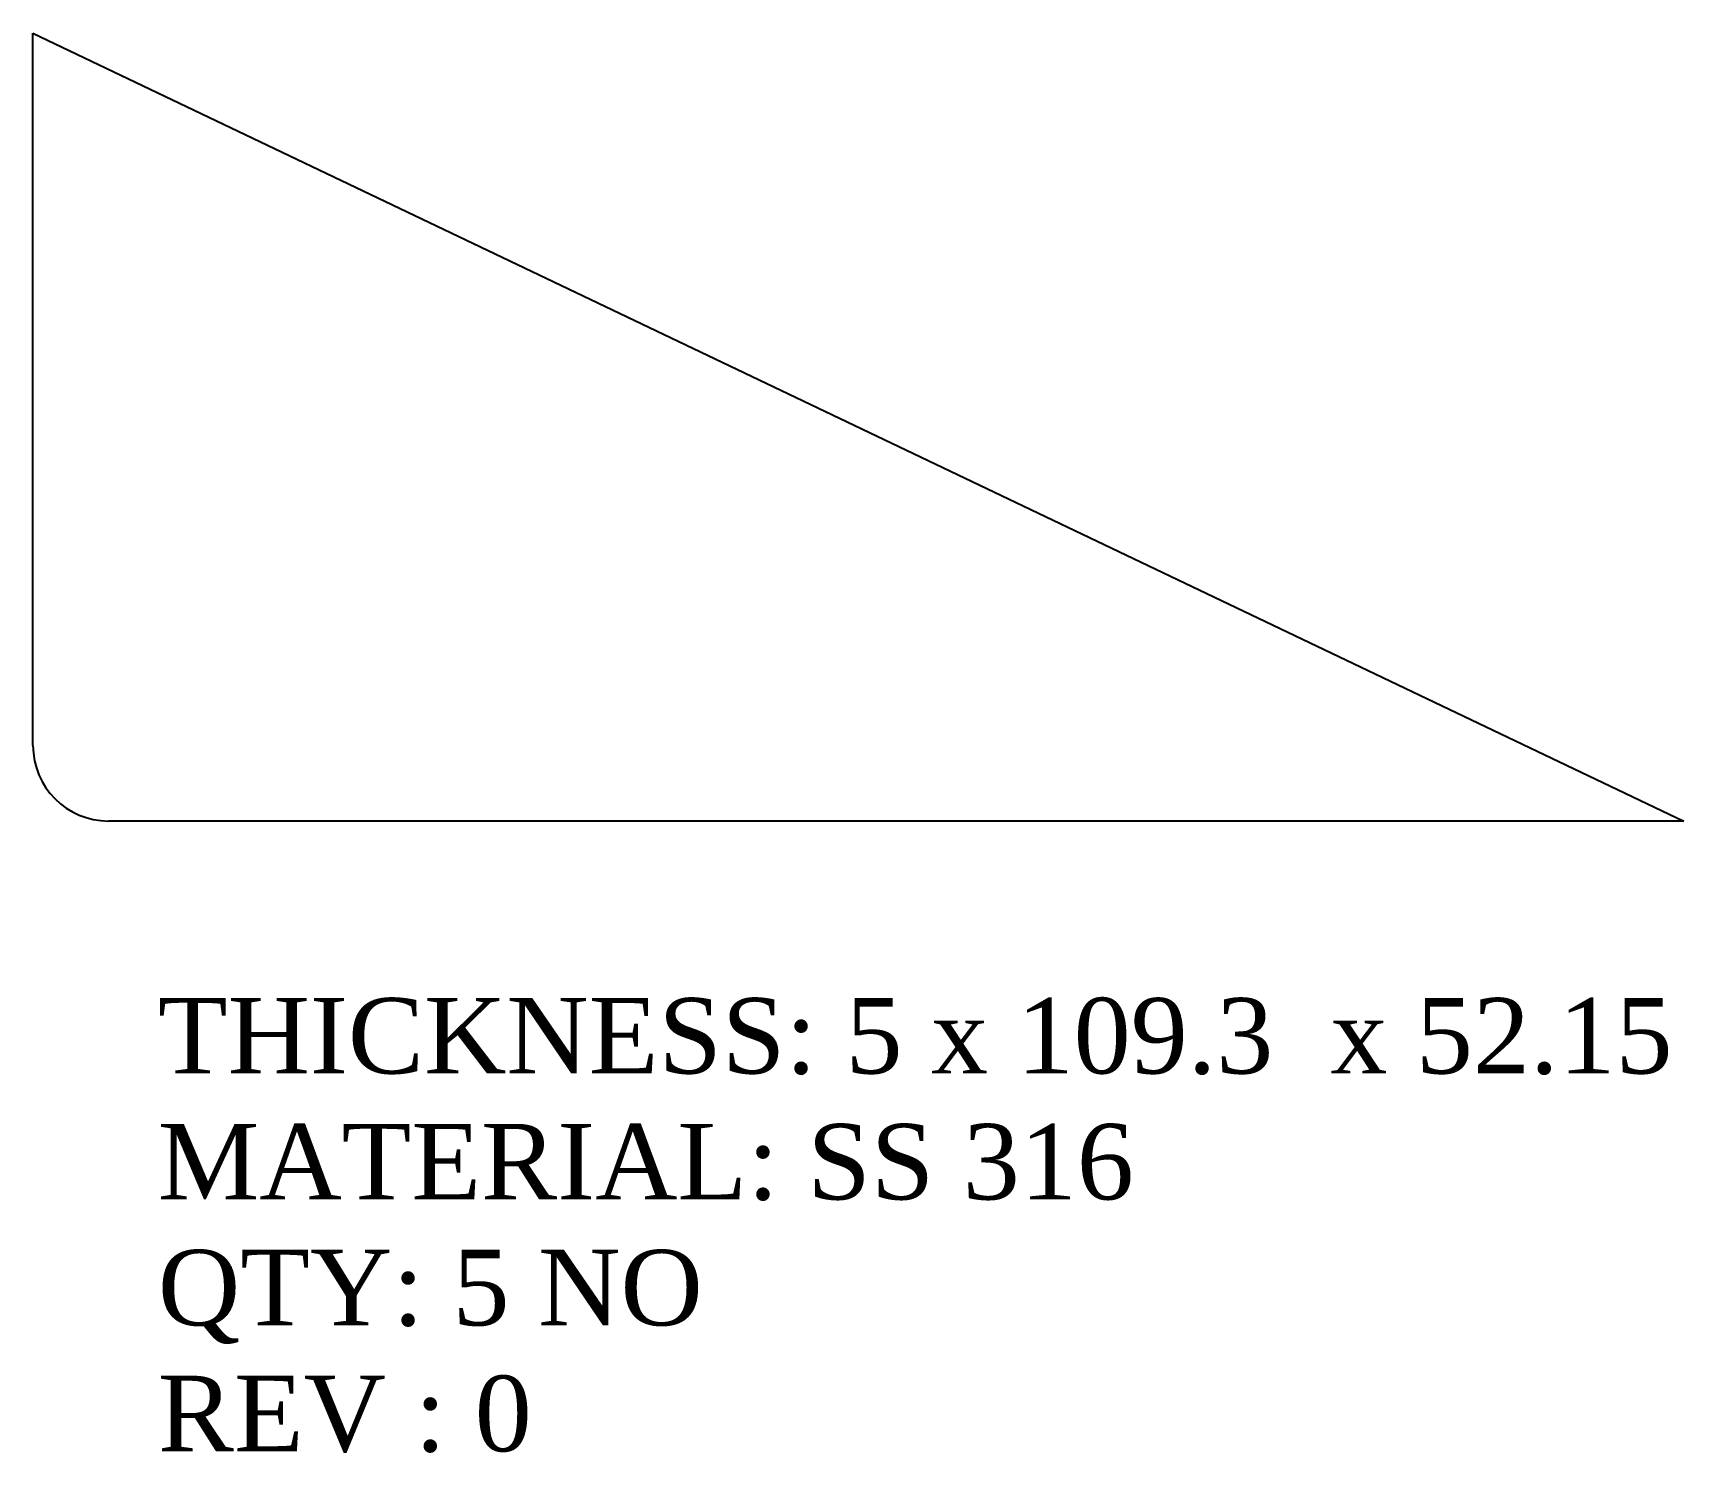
# Model space of a CAD drawing. Header units: inches. Extents: x 2369 to 2478, y -137 to -43.
import ezdxf

# ---------------------------------------------------------------- set-up
doc = ezdxf.new("R2010")
doc.units = ezdxf.units.IN
doc.header["$MEASUREMENT"] = 0
doc.layers.add('LaserCutting', color=3, linetype='Continuous')

msp = doc.modelspace()

# ---------------------------------------------------------------- linework, layer by layer
at = {"layer": 'LaserCutting'}
for p, q in [((2368.67, -89.76), (2368.67, -42.61)), ((2368.67, -42.61), (2477.97, -94.76)), ((2477.97, -94.76), (2373.67, -94.76))]:
    msp.add_line(p, q, dxfattribs=at)
msp.add_arc((2373.67, -89.76), 5, 180, 270, dxfattribs=at)

# ---------------------------------------------------------------- texts
at = {"layer": 'LaserCutting', "insert": (2376.94, -106.47), "char_height": 5, "width": 112.2737, "attachment_point": 1}
msp.add_mtext('{\\fTimes New Roman|b0|i0|c0|p18;THICKNESS: 5 x 109.3  x 52.15\\PMATERIAL: SS 316\\PQTY: 5 NO\\PREV : 0}', dxfattribs=at)

doc.saveas('drawing.dxf')
